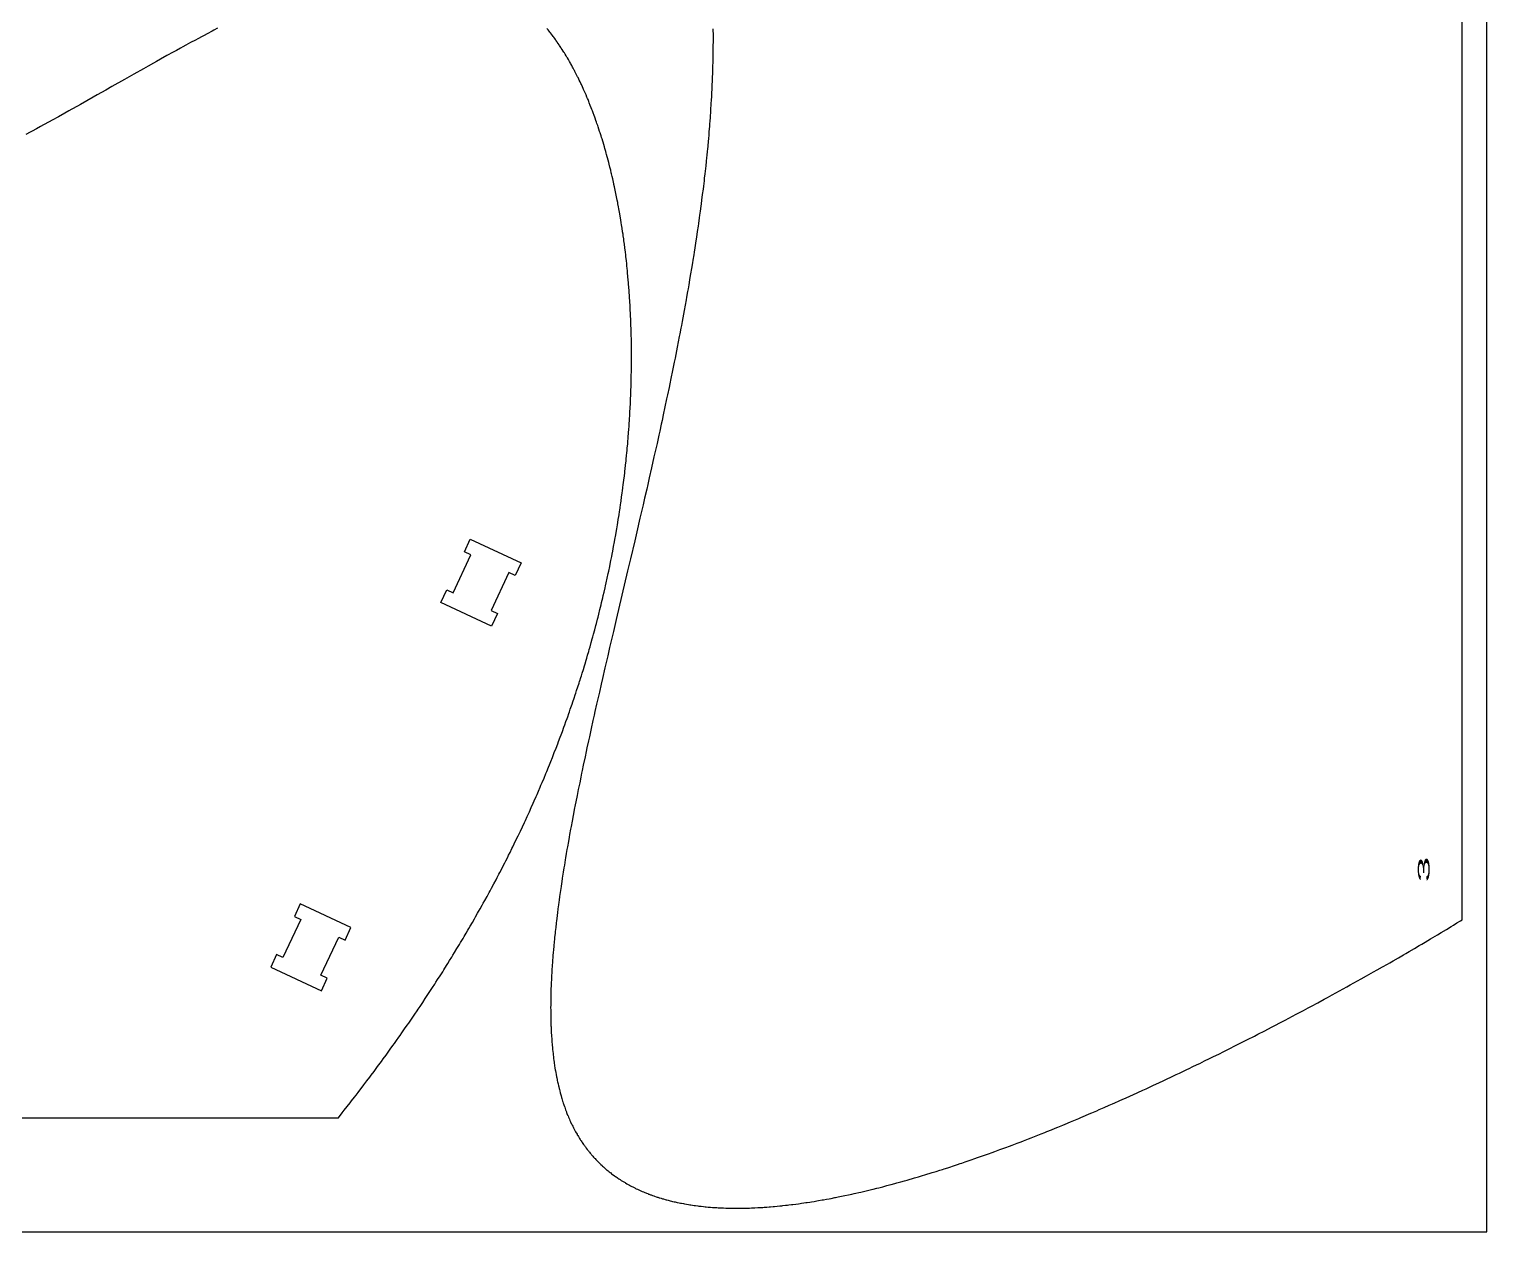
# Model space of a CAD drawing. Header units: metres. Extents: x -17 to 108, y -1 to 249.
# Drawn here: x 45.7 to 108.2, y -0.7 to 50.9 of the extents above; entities that cross this region are included whole.
import ezdxf

# ---------------------------------------------------------------- set-up
doc = ezdxf.new("R2010")
doc.units = ezdxf.units.M
doc.header["$MEASUREMENT"] = 0
doc.layers.add('1', color=7, linetype='Continuous', lineweight=0)
doc.styles.add('Style-ENGINEERING', font='ENGINEERING.shx')

msp = doc.modelspace()

# ---------------------------------------------------------------- linework, layer by layer
at = {"flags": 128}
for points in [[(108.224052, -0.654702), (108.224052, 249.345298), (-16.775948, 249.345298), (-16.775948, -0.654702), (108.224052, -0.654702)], [(75.043219, 50.91623), (75.044173, 50.805165), (75.04464, 50.731151), (75.045169, 50.583194), (75.045234, 50.50925), (75.044968, 50.361431), (75.044181, 50.213704), (75.04337, 50.115269), (75.042703, 50.049668), (75.041071, 49.918517), (75.039721, 49.828531), (75.036469, 49.648654), (75.032489, 49.468904), (75.029438, 49.34914), (75.027228, 49.269328), (75.022393, 49.109777), (75.019432, 49.020072), (75.012996, 48.840751), (75.005882, 48.661549), (75.000768, 48.542145), (74.997196, 48.462571), (74.989665, 48.303491), (74.985203, 48.214048), (74.975802, 48.035245), (74.96577, 47.856552), (74.958737, 47.737484), (74.953896, 47.658132), (74.943854, 47.49949), (74.93199, 47.321118), (74.92375, 47.20226), (74.918113, 47.123047), (74.906493, 46.964681), (74.89748, 46.845959), (74.891331, 46.766835), (74.878698, 46.608646), (74.872216, 46.52958), (74.858925, 46.371506), (74.845204, 46.213507), (74.83582, 46.108216), (74.816492, 45.897731), (74.803882, 45.764599), (74.795313, 45.675873), (74.777793, 45.498489), (74.768843, 45.409829), (74.750568, 45.232576), (74.7318, 45.055409), (74.719017, 44.937345), (74.692814, 44.701328), (74.672612, 44.524412), (74.658885, 44.406513), (74.630824, 44.170821), (74.616492, 44.053027), (74.587239, 43.817543), (74.557211, 43.582194), (74.536771, 43.425369), (74.52296, 43.320851), (74.494902, 43.111891), (74.470782, 42.935658), (74.454479, 42.818209), (74.421346, 42.583403), (74.40452, 42.466045), (74.370358, 42.231418), (74.33553, 41.996908), (74.311948, 41.840631), (74.296068, 41.736474), (74.263933, 41.528226), (74.236437, 41.352583), (74.217915, 41.235522), (74.18042, 41.001477), (74.161449, 40.884494), (74.123071, 40.650603), (74.084122, 40.416813), (74.057844, 40.261007), (74.04019, 40.15716), (74.00456, 39.949522), (73.974169, 39.774385), (73.953745, 39.657656), (73.91251, 39.424264), (73.891703, 39.307602), (73.849713, 39.074342), (73.807236, 38.841168), (73.778652, 38.685765), (73.720863, 38.375067), (73.688001, 38.200362), (73.665953, 38.083916), (73.62153, 37.851081), (73.599156, 37.734692), (73.554093, 37.501969), (73.508616, 37.269319), (73.478073, 37.114258), (73.416464, 36.804227), (73.381509, 36.629887), (73.310971, 36.281317), (73.239624, 35.932888), (73.191626, 35.700678), (73.15944, 35.545904), (73.094633, 35.236432), (73.057931, 35.062397), (72.984009, 34.714418), (72.909423, 34.366555), (72.859345, 34.134708), (72.825808, 33.98017), (72.758381, 33.671155), (72.720254, 33.49737), (72.643585, 33.14987), (72.566388, 32.802463), (72.514645, 32.570907), (72.410531, 32.107905), (72.312213, 31.673964), (72.246315, 31.384732), (72.202235, 31.191936), (72.113746, 30.806402), (72.04711, 30.517299), (71.913217, 29.939201), (71.778609, 29.361228), (71.688539, 28.97597), (71.507784, 28.205562), (71.385442, 27.685595), (71.14041, 26.645721), (70.895608, 25.605807), (70.773563, 25.085788), (70.611453, 24.392322), (70.530741, 24.045528), (70.410201, 23.525246), (70.303673, 23.062666), (70.250657, 22.831332), (70.171477, 22.484271), (70.092744, 22.137132), (70.053558, 21.963531), (69.984209, 21.654852), (69.949695, 21.500485), (69.898135, 21.268897), (69.821298, 20.921427), (69.745103, 20.573845), (69.707262, 20.400009), (69.640431, 20.09089), (69.607239, 19.936292), (69.557742, 19.704344), (69.484185, 19.356301), (69.435629, 19.124188), (69.411502, 19.008105), (69.375505, 18.833947), (69.327884, 18.601671), (69.304238, 18.485505), (69.268983, 18.311217), (69.216596, 18.049699), (69.164828, 17.788073), (69.139185, 17.657218), (69.099002, 17.450386), (69.079071, 17.34695), (69.049381, 17.191769), (69.005324, 16.958937), (68.961862, 16.726031), (68.940362, 16.609549), (68.897837, 16.376525), (68.876818, 16.259982), (68.845603, 16.085128), (68.804584, 15.851915), (68.78434, 15.735275), (68.754316, 15.560272), (68.724711, 15.385216), (68.710071, 15.297667), (68.710071, 15.297667), (68.67157, 15.064138), (68.652621, 14.947335), (68.624588, 14.772081), (68.597034, 14.596768), (68.583441, 14.509088), (68.559586, 14.353173), (68.54781, 14.275197), (68.530338, 14.158208), (68.504575, 13.98267), (68.479359, 13.807062), (68.466961, 13.719232), (68.445274, 13.563045), (68.434603, 13.48493), (68.418818, 13.367729), (68.395649, 13.191864), (68.373105, 13.015921), (68.362074, 12.927919), (68.342867, 12.77142), (68.333463, 12.693146), (68.319609, 12.575702), (68.299412, 12.399464), (68.279935, 12.223135), (68.270473, 12.134936), (68.254118, 11.978078), (68.246169, 11.899621), (68.234538, 11.781898), (68.217765, 11.605229), (68.201824, 11.428456), (68.194174, 11.340029), (68.181114, 11.182757), (68.17485, 11.104088), (68.165792, 10.986042), (68.157152, 10.867943), (68.15299, 10.808874), (68.144992, 10.690694), (68.141158, 10.631584), (68.135615, 10.542892), (68.128622, 10.424586), (68.125298, 10.365411), (68.120534, 10.276621), (68.113893, 10.143373), (68.108797, 10.03145), (68.106417, 9.975467), (68.103061, 9.891467), (68.098517, 9.765404), (68.094575, 9.639265), (68.092835, 9.576167), (68.089829, 9.449911), (68.088566, 9.386753), (68.086977, 9.291977), (68.085716, 9.192853), (68.085242, 9.143301), (68.084731, 9.068984), (68.084418, 8.957538), (68.084664, 8.846126), (68.085001, 8.790433), (68.086108, 8.679074), (68.086883, 8.623408), (68.088325, 8.539927), (68.090967, 8.421234), (68.092553, 8.361905), (68.09527, 8.272931), (68.098399, 8.183983), (68.100121, 8.139518), (68.105235, 8.020979), (68.108081, 7.961727), (68.112721, 7.872873), (68.117812, 7.784046), (68.12053, 7.739643), (68.128349, 7.621271), (68.132577, 7.562105), (68.139324, 7.47338), (68.146567, 7.384687), (68.150378, 7.340352), (68.157469, 7.261553), (68.161169, 7.222163), (68.166915, 7.163091), (68.175981, 7.07451), (68.185595, 6.985963), (68.19061, 6.941703), (68.20347, 6.833548), (68.210224, 6.77949), (68.220772, 6.69843), (68.231827, 6.6174), (68.237549, 6.576898), (68.249387, 6.495916), (68.255506, 6.455438), (68.26494, 6.394735), (68.268887, 6.36991), (68.282512, 6.28666), (68.28954, 6.245106), (68.300354, 6.182865), (68.317197, 6.089707), (68.334802, 5.996798), (68.343895, 5.950439), (68.359549, 5.873014), (68.367585, 5.83437), (68.379904, 5.776491), (68.398989, 5.689871), (68.418812, 5.603492), (68.429006, 5.560396), (68.4476, 5.483933), (68.457127, 5.445777), (68.471707, 5.388638), (68.494243, 5.303148), (68.517591, 5.217923), (68.529576, 5.175413), (68.551401, 5.100008), (68.562566, 5.062389), (68.579634, 5.006064), (68.597093, 4.949868), (68.605971, 4.921818), (68.624026, 4.865817), (68.633205, 4.837866), (68.647165, 4.796002), (68.672557, 4.721766), (68.685533, 4.684739), (68.705352, 4.629315), (68.725604, 4.574033), (68.735894, 4.546446), (68.756808, 4.491381), (68.767433, 4.463903), (68.783584, 4.422756), (68.812933, 4.349816), (68.827918, 4.313447), (68.850787, 4.259021), (68.874132, 4.204752), (68.885984, 4.177676), (68.910053, 4.123644), (68.922271, 4.096688), (68.94083, 4.05633), (68.970256, 3.993733), (68.985226, 3.962518), (69.008007, 3.915803), (69.031182, 3.869218), (69.04292, 3.845974), (69.066696, 3.799585), (69.078736, 3.77644), (69.096987, 3.741785), (69.121683, 3.695697), (69.134187, 3.672705), (69.15314, 3.63828), (69.182014, 3.586788), (69.18827, 3.575781), (69.213738, 3.531495), (69.226596, 3.509452), (69.246038, 3.476515), (69.275551, 3.427393), (69.305485, 3.378613), (69.320611, 3.354352), (69.351178, 3.306087), (69.366621, 3.282083), (69.389984, 3.24624), (69.421507, 3.198751), (69.437429, 3.175137), (69.461512, 3.139878), (69.498088, 3.087357), (69.531056, 3.041043), (69.547702, 3.018017), (69.572874, 2.983643), (69.611087, 2.932451), (69.649849, 2.881706), (69.669437, 2.856501), (69.702038, 2.815185), (69.71848, 2.794641), (69.743319, 2.763968), (69.780975, 2.718283), (69.819111, 2.672987), (69.83836, 2.650486), (69.877218, 2.605776), (69.896828, 2.583568), (69.92647, 2.550441), (69.966045, 2.50702), (69.986011, 2.485455), (70.016185, 2.453289), (70.061952, 2.405452), (70.108329, 2.35811), (70.131746, 2.334625), (70.17904, 2.288028), (70.202917, 2.264916), (70.239022, 2.230484), (70.287701, 2.185013), (70.312274, 2.162466), (70.349423, 2.128882), (70.386922, 2.095582), (70.405803, 2.079039), (70.410581, 2.074876), (70.455359, 2.036315), (70.485393, 2.010902), (70.505496, 1.994091), (70.545894, 1.960779), (70.576359, 1.936065), (70.596748, 1.919718), (70.637715, 1.887331), (70.658293, 1.87129), (70.699636, 1.839512), (70.741227, 1.808136), (70.769091, 1.787442), (70.769091, 1.787442), (70.825148, 1.746583), (70.861413, 1.720688), (70.885689, 1.703585), (70.934476, 1.669763), (70.958988, 1.653042), (71.008245, 1.61998), (71.057812, 1.58742), (71.091027, 1.565991), (71.113247, 1.551827), (71.157867, 1.523794), (71.195701, 1.500443), (71.221018, 1.485028), (71.271878, 1.454565), (71.297421, 1.439516), (71.348728, 1.409778), (71.400332, 1.38052), (71.434898, 1.36128), (71.458014, 1.34857), (71.504419, 1.32343), (71.564712, 1.291499), (71.605119, 1.270554), (71.63215, 1.256742), (71.686434, 1.229478), (71.727342, 1.209345), (71.754706, 1.196072), (71.809652, 1.169881), (71.837235, 1.156963), (71.892617, 1.131479), (71.948288, 1.106462), (71.98556, 1.090042), (72.010479, 1.079209), (72.060485, 1.057817), (72.121397, 1.03237), (72.162084, 1.01574), (72.189242, 1.0048), (72.243642, 0.983271), (72.284512, 0.967427), (72.311792, 0.957007), (72.366432, 0.936507), (72.393791, 0.926425), (72.448587, 0.906594), (72.503486, 0.887202), (72.540141, 0.874514), (72.613584, 0.849708), (72.655853, 0.835797), (72.684065, 0.826659), (72.740563, 0.808705), (72.768849, 0.799889), (72.825496, 0.782572), (72.88224, 0.765674), (72.920122, 0.754638), (72.996015, 0.733111), (73.038778, 0.721316), (73.067315, 0.713578), (73.12446, 0.698397), (73.210347, 0.676359), (73.267718, 0.662148), (73.306014, 0.652886), (73.382723, 0.634861), (73.42594, 0.625011), (73.512517, 0.605931), (73.599283, 0.587662), (73.657231, 0.575928), (73.695909, 0.568299), (73.773371, 0.553506), (73.817007, 0.545453), (73.904411, 0.529918), (73.99199, 0.515136), (74.050472, 0.505692), (74.089503, 0.499578), (74.167663, 0.487778), (74.241977, 0.4771), (74.291585, 0.470261), (74.390955, 0.457247), (74.440716, 0.451068), (74.54039, 0.439356), (74.640262, 0.428493), (74.706951, 0.421715), (74.751458, 0.417401), (74.840585, 0.409255), (74.899114, 0.404259), (74.938121, 0.401083), (75.01611, 0.395097), (75.055091, 0.392285), (75.133027, 0.387017), (75.210928, 0.382218), (75.262843, 0.379274), (75.366628, 0.373991), (75.411089, 0.371969), (75.499979, 0.368355), (75.588827, 0.365304), (75.648036, 0.363578), (75.687498, 0.362562), (75.766399, 0.36085), (75.810767, 0.360072), (75.899474, 0.35891), (75.988142, 0.358266), (76.047233, 0.35812), (76.165364, 0.358495), (76.209647, 0.358861), (76.298185, 0.359958), (76.386687, 0.361532), (76.445669, 0.362844), (76.563587, 0.366084), (76.607791, 0.367508), (76.696173, 0.370693), (76.784522, 0.374321), (76.843403, 0.376983), (76.961123, 0.38288), (77.005253, 0.385286), (77.093491, 0.39041), (77.181697, 0.395948), (77.240485, 0.399865), (77.35802, 0.408234), (77.446137, 0.41497), (77.504866, 0.419677), (77.622285, 0.429602), (77.680975, 0.434816), (77.79832, 0.445743), (77.915615, 0.457321), (77.993786, 0.465395), (78.045888, 0.470934), (78.150064, 0.482382), (78.237935, 0.492419), (78.296501, 0.4993), (78.4136, 0.513511), (78.472133, 0.52084), (78.589166, 0.535934), (78.706156, 0.551605), (78.784126, 0.562367), (78.836096, 0.56968), (78.940011, 0.584633), (79.027664, 0.597586), (79.086086, 0.606389), (79.202902, 0.624397), (79.261295, 0.633599), (79.378052, 0.652394), (79.49477, 0.671703), (79.572561, 0.684857), (79.728093, 0.71183), (79.788223, 0.722495), (79.908454, 0.744212), (80.028647, 0.766438), (80.108756, 0.781533), (80.268925, 0.812383), (80.293491, 0.817193), (80.40531, 0.839342), (80.479773, 0.854325), (80.628503, 0.884802), (80.702771, 0.900292), (80.851115, 0.931769), (80.99921, 0.963893), (81.097804, 0.985663), (81.163473, 1.00033), (81.294672, 1.030031), (81.38097, 1.049852), (81.55333, 1.090107), (81.725381, 1.131164), (81.839914, 1.158972), (81.916195, 1.177702), (82.068584, 1.215611), (82.154203, 1.237196), (82.325228, 1.280917), (82.495974, 1.325362), (82.609653, 1.355385), (82.685372, 1.375574), (82.836654, 1.416359), (82.921659, 1.439536), (83.091476, 1.486391), (83.261041, 1.533903), (83.373945, 1.565936), (83.449155, 1.587448), (83.59943, 1.630844), (83.683878, 1.65547), (83.852596, 1.705177), (84.021083, 1.755485), (84.133282, 1.789352), (84.208025, 1.812073), (84.357381, 1.857856), (84.441318, 1.883806), (84.60903, 1.936126), (84.776529, 1.988998), (84.888079, 2.024547), (84.962395, 2.048379), (85.110906, 2.096356), (85.194373, 2.123525), (85.361158, 2.17825), (85.527747, 2.233485), (85.638699, 2.270587), (85.71262, 2.295444), (85.86035, 2.345448), (85.943383, 2.373744), (86.109311, 2.430694), (86.275057, 2.488117), (86.385455, 2.526658), (86.606015, 2.60435), (86.688645, 2.633692), (86.853776, 2.692711), (86.853776, 2.692711), (87.018738, 2.752169), (87.12862, 2.792049), (87.348163, 2.87238), (87.430417, 2.902697), (87.594806, 2.963644), (87.759035, 3.025003), (87.868435, 3.066134), (88.087029, 3.14893), (88.250797, 3.211487), (88.359892, 3.253408), (88.577885, 3.337763), (88.686784, 3.380193), (88.90439, 3.465553), (89.121744, 3.551568), (89.266508, 3.60927), (89.362957, 3.647895), (89.555711, 3.725518), (89.7182, 3.791394), (89.826453, 3.835504), (90.042782, 3.924178), (90.150859, 3.96874), (90.366843, 4.05831), (90.582602, 4.148464), (90.726318, 4.208888), (90.822074, 4.249311), (91.013458, 4.330491), (91.174806, 4.399329), (91.282305, 4.445394), (91.497145, 4.537933), (91.604487, 4.584405), (91.819017, 4.67775), (92.033343, 4.771624), (92.176115, 4.834496), (92.271247, 4.876538), (92.461396, 4.960924), (92.621714, 5.032437), (92.728532, 5.080268), (92.942026, 5.176302), (93.048701, 5.224504), (93.261912, 5.321273), (93.474937, 5.418524), (93.616852, 5.483622), (93.90044, 5.614444), (94.059818, 5.688395), (94.166015, 5.737839), (94.378278, 5.837068), (94.484344, 5.886852), (94.696347, 5.986757), (94.908178, 6.087105), (95.049305, 6.154247), (95.331336, 6.289112), (95.489849, 6.365308), (95.595474, 6.416239), (95.8066, 6.518418), (95.912103, 6.569664), (96.122987, 6.67247), (96.333713, 6.775689), (96.474109, 6.84473), (96.754693, 6.983351), (96.922255, 7.06654), (97.033908, 7.12214), (97.257086, 7.233675), (97.368611, 7.289609), (97.591532, 7.40181), (97.814284, 7.514448), (97.962692, 7.589783), (98.259285, 7.741027), (98.40637, 7.816369), (98.700247, 7.967574), (98.993739, 8.119467), (99.189188, 8.221109), (99.319394, 8.289038), (99.57958, 8.425296), (99.73555, 8.507306), (100.047169, 8.671897), (100.358363, 8.837247), (100.56559, 8.9479), (100.703638, 9.021855), (100.979484, 9.170211), (101.254998, 9.319159), (101.39263, 9.393856), (101.598922, 9.50618), (101.908008, 9.675296), (102.21667, 9.84517), (102.370842, 9.930392), (102.678864, 10.101409), (102.832713, 10.187206), (103.063283, 10.316267), (103.268027, 10.431358), (103.370325, 10.489035), (103.523678, 10.575718), (103.753497, 10.706122), (103.957563, 10.822423), (104.059519, 10.880712), (104.212354, 10.968321), (104.441382, 11.100136), (104.644731, 11.217718), (104.746323, 11.276657), (104.898604, 11.365256), (105.126782, 11.498591), (105.329354, 11.617561), (105.430548, 11.677211), (105.582221, 11.766896), (105.809458, 11.901913), (106.01116, 12.022438), (106.111905, 12.082888), (106.262888, 12.173807), (106.489043, 12.310756), (106.689732, 12.433089), (106.789952, 12.49448), (106.940117, 12.58686), (107.090076, 12.679608), (107.164976, 12.726124), (107.163245, 87.78436)], [(53.80543, 50.94507), (53.64564, 50.862329), (53.568671, 50.822251), (53.363657, 50.714824), (53.227167, 50.64278), (53.136253, 50.594571), (52.954606, 50.497738), (52.85253, 50.443037), (52.648586, 50.333164), (52.444901, 50.222695), (52.309246, 50.14874), (52.218866, 50.099308), (52.038235, 50.000148), (51.902867, 49.925536), (51.632383, 49.775738), (51.362198, 49.625254), (51.182222, 49.524595), (51.062296, 49.457355), (50.822569, 49.322592), (50.62041, 49.20863), (50.216335, 48.980155), (49.812477, 48.75118), (49.274135, 48.445571), (49.004945, 48.292812), (48.645927, 48.089356), (48.466354, 47.987772), (48.19689, 47.835639), (47.927271, 47.68386), (47.792394, 47.608127), (47.552484, 47.473781), (47.432462, 47.40676), (47.25234, 47.306437), (46.981935, 47.156457), (46.711239, 47.007144), (46.575772, 46.932758), (46.334733, 46.800998), (46.214108, 46.735359), (46.033031, 46.637218), (45.851781, 46.539475), (45.761088, 46.490759), (45.579562, 46.393648)], [(58.981275, 4.234082), (59.15097, 4.448913), (59.235532, 4.556487), (59.362015, 4.718046), (59.488061, 4.879847), (59.550918, 4.960839), (59.676298, 5.123007), (59.73882, 5.204184), (59.832391, 5.326068), (59.942957, 5.470705), (59.998104, 5.543099), (60.080653, 5.651785), (60.204089, 5.815028), (60.327055, 5.97853), (60.38836, 6.06038), (60.510613, 6.224277), (60.571559, 6.306325), (60.662751, 6.429522), (60.770476, 6.57573), (60.824193, 6.648914), (60.904586, 6.758791), (61.024762, 6.923835), (61.144439, 7.089155), (61.204088, 7.171919), (61.323008, 7.337657), (61.382276, 7.420632), (61.470939, 7.545227), (61.575645, 7.693103), (61.627844, 7.767125), (61.705951, 7.878266), (61.822674, 8.045218), (61.93887, 8.212461), (61.996769, 8.296192), (62.112167, 8.463876), (62.169665, 8.547829), (62.25566, 8.673898), (62.357185, 8.823531), (62.407786, 8.898437), (62.483486, 9.010907), (62.596578, 9.179865), (62.709118, 9.349128), (62.76518, 9.433875), (62.876885, 9.603599), (62.932527, 9.688578), (63.015727, 9.816191), (63.113922, 9.967664), (63.162851, 10.043494), (63.236034, 10.157354), (63.345332, 10.328409), (63.454054, 10.499782), (63.508198, 10.585588), (63.616051, 10.757441), (63.669759, 10.843488), (63.750047, 10.97271), (63.844774, 11.126099), (63.891963, 11.20289), (63.962527, 11.318198), (64.067879, 11.491433), (64.172633, 11.664998), (64.224786, 11.751905), (64.328639, 11.925967), (64.380339, 12.013124), (64.457605, 12.144016), (64.538635, 12.282114), (64.579007, 12.351243), (64.639386, 12.455034), (64.72955, 12.610945), (64.819227, 12.767124), (64.863882, 12.845315), (64.952826, 13.001899), (64.997114, 13.080294), (65.063314, 13.198012), (65.151149, 13.35521), (65.19488, 13.433911), (65.260244, 13.552092), (65.357765, 13.729654), (65.443917, 13.887781), (65.486805, 13.966948), (65.550901, 14.08583), (65.646511, 14.264447), (65.741479, 14.443419), (65.788722, 14.533039), (65.863047, 14.674842), (65.900058, 14.745828), (65.955384, 14.852411), (66.037944, 15.012522), (66.119988, 15.172919), (66.160816, 15.253225), (66.242082, 15.414052), (66.28252, 15.494573), (66.342931, 15.61549), (66.423023, 15.776966), (66.462872, 15.857813), (66.522398, 15.979219), (66.611132, 16.161636), (66.689444, 16.324095), (66.7284, 16.405435), (66.786586, 16.527582), (66.873301, 16.711114), (66.959338, 16.895021), (67.002102, 16.987115), (67.077705, 17.151071), (67.115304, 17.233161), (67.171448, 17.356436), (67.255091, 17.541665), (67.338045, 17.727275), (67.379262, 17.820224), (67.461176, 18.006409), (67.501872, 18.099645), (67.562589, 18.239681), (67.63404, 18.405931), (67.669557, 18.489171), (67.722573, 18.614175), (67.801509, 18.802005), (67.879737, 18.990227), (67.918584, 19.084485), (67.995746, 19.273295), (68.034059, 19.367849), (68.091192, 19.509864), (68.158383, 19.678468), (68.191765, 19.762888), (68.241571, 19.889665), (68.315677, 20.080164), (68.389057, 20.271064), (68.425473, 20.366665), (68.497758, 20.55817), (68.533626, 20.654074), (68.587083, 20.79812), (68.655762, 20.985188), (68.68984, 21.078867), (68.740628, 21.219566), (68.79102, 21.360484), (68.816068, 21.431025), (68.865866, 21.572272), (68.890615, 21.642978), (68.927552, 21.74914), (68.976452, 21.890883), (69.000752, 21.961837), (69.037014, 22.068373), (69.090981, 22.228411), (69.138524, 22.370905), (69.162143, 22.442236), (69.197382, 22.549337), (69.249812, 22.710226), (69.301726, 22.8714), (69.327489, 22.952094), (69.334093, 22.972856), (69.379441, 23.116288), (69.401943, 23.188032), (69.435482, 23.295681), (69.485307, 23.457231), (69.534553, 23.618873), (69.558958, 23.699728), (69.607334, 23.861508), (69.631304, 23.942432), (69.666989, 24.063861), (69.71406, 24.225847), (69.737378, 24.306875), (69.772084, 24.428459), (69.82353, 24.610933), (69.868644, 24.773229), (69.890983, 24.854411), (69.92422, 24.976228), (69.973463, 25.159051), (70.021972, 25.341989), (70.045951, 25.433502), (70.091674, 25.610062), (70.114279, 25.698382), (70.147866, 25.830913), (70.197526, 26.029823), (70.246319, 26.228871), (70.270391, 26.328447), (70.317884, 26.527701), (70.341305, 26.627379), (70.37603, 26.776961), (70.416553, 26.954344), (70.436557, 27.043076), (70.466241, 27.176225), (70.510041, 27.376064), (70.55297, 27.576041), (70.574108, 27.676081), (70.615728, 27.876265), (70.636211, 27.976408), (70.666526, 28.126689), (70.701816, 28.3049), (70.719202, 28.394047), (70.744957, 28.527819), (70.782856, 28.728592), (70.819877, 28.929504), (70.838057, 29.030013), (70.873756, 29.231135), (70.891274, 29.331748), (70.917138, 29.482733), (70.947146, 29.661781), (70.961888, 29.751347), (70.983671, 29.885747), (71.00506, 30.02021), (71.015606, 30.087465), (71.036401, 30.222022), (71.036401, 30.222022), (71.04665, 30.289324), (71.061837, 30.390307), (71.081738, 30.525005), (71.09154, 30.592378), (71.106056, 30.693467), (71.127408, 30.845167), (71.15206, 31.025063), (71.164119, 31.115053), (71.181873, 31.250092), (71.199226, 31.385194), (71.20775, 31.452769), (71.224498, 31.587967), (71.23272, 31.65559), (71.244863, 31.757054), (71.2607, 31.892397), (71.268466, 31.960092), (71.279924, 32.061665), (71.296682, 32.214093), (71.315874, 32.394854), (71.325197, 32.485277), (71.338839, 32.620967), (71.35207, 32.756722), (71.35853, 32.824624), (71.371141, 32.960477), (71.377291, 33.028428), (71.386321, 33.130386), (71.397997, 33.266387), (71.403679, 33.334412), (71.412006, 33.436481), (71.424054, 33.589655), (71.437645, 33.771303), (71.44416, 33.862171), (71.453579, 33.99853), (71.462573, 34.134956), (71.46691, 34.203194), (71.475264, 34.339721), (71.479281, 34.40801), (71.485105, 34.510475), (71.492493, 34.647156), (71.496025, 34.715521), (71.50112, 34.818102), (71.508305, 34.972046), (71.514228, 35.108958), (71.517026, 35.17744), (71.521017, 35.280196), (71.526539, 35.434403), (71.531502, 35.588699), (71.533772, 35.66588), (71.538312, 35.837474), (71.54032, 35.923312), (71.543002, 36.052122), (71.54628, 36.245455), (71.547965, 36.374423), (71.548657, 36.438931), (71.549506, 36.535722), (71.550284, 36.664834), (71.550521, 36.729413), (71.550685, 36.826313), (71.550501, 36.971731), (71.549894, 37.101964), (71.549434, 37.167065), (71.548548, 37.264695), (71.546776, 37.411095), (71.54447, 37.557439), (71.543117, 37.63059), (71.540007, 37.776851), (71.53825, 37.849961), (71.535361, 37.9596), (71.531036, 38.105735), (71.528669, 38.178782), (71.524864, 38.288325), (71.518579, 38.452581), (71.510748, 38.635718), (71.506507, 38.727252), (71.499735, 38.864512), (71.49247, 39.001721), (71.488651, 39.070306), (71.480639, 39.207438), (71.476446, 39.275984), (71.469921, 39.378779), (71.46078, 39.515794), (71.456019, 39.584282), (71.448641, 39.686989), (71.437035, 39.840994), (71.426175, 39.977831), (71.420552, 40.046229), (71.411874, 40.148801), (71.398308, 40.302604), (71.384079, 40.456337), (71.376714, 40.533178), (71.363207, 40.669741), (71.356253, 40.738002), (71.345571, 40.840367), (71.32898, 40.993856), (71.311701, 41.147274), (71.302802, 41.223956), (71.286551, 41.360235), (71.278217, 41.428353), (71.265456, 41.530503), (71.245722, 41.683667), (71.225271, 41.836757), (71.214775, 41.913274), (71.195666, 42.049258), (71.185895, 42.117227), (71.170964, 42.219153), (71.147948, 42.371977), (71.124181, 42.524724), (71.112013, 42.601068), (71.089909, 42.736742), (71.078629, 42.804555), (71.061421, 42.906245), (71.034957, 43.058712), (71.0077, 43.211097), (70.993771, 43.287259), (70.970107, 43.414148), (70.958063, 43.47757), (70.939729, 43.572676), (70.911619, 43.715272), (70.882769, 43.857793), (70.868064, 43.929025), (70.838086, 44.07143), (70.822811, 44.142604), (70.799536, 44.249328), (70.794829, 44.270667), (70.762782, 44.413834), (70.746474, 44.485319), (70.721651, 44.592422), (70.696393, 44.699373), (70.6836, 44.752792), (70.657682, 44.859514), (70.644556, 44.912817), (70.624657, 44.992699), (70.590794, 45.126159), (70.573594, 45.192796), (70.547453, 45.292633), (70.520901, 45.392326), (70.507469, 45.442119), (70.480291, 45.541595), (70.466544, 45.591278), (70.445725, 45.665733), (70.408117, 45.797891), (70.389025, 45.86387), (70.36002, 45.96271), (70.330572, 46.061397), (70.315681, 46.110681), (70.285558, 46.209133), (70.270326, 46.2583), (70.247262, 46.331974), (70.205616, 46.462727), (70.184479, 46.527995), (70.152376, 46.625758), (70.11979, 46.723353), (70.103313, 46.772086), (70.06999, 46.869425), (70.053141, 46.918029), (70.027632, 46.990853), (69.993175, 47.087797), (69.975753, 47.136202), (69.949376, 47.208725), (69.909255, 47.317315), (69.873023, 47.413642), (69.854703, 47.461734), (69.826965, 47.533783), (69.784768, 47.641651), (69.741851, 47.749269), (69.720117, 47.802982), (69.685394, 47.887731), (69.667856, 47.930044), (69.641325, 47.993435), (69.601019, 48.088345), (69.560089, 48.183038), (69.539386, 48.230301), (69.497497, 48.324661), (69.476309, 48.371756), (69.444215, 48.44229), (69.400836, 48.536131), (69.378891, 48.582962), (69.345648, 48.653096), (69.312009, 48.723093), (69.295039, 48.758039), (69.257923, 48.833633), (69.239184, 48.871368), (69.210845, 48.927889), (69.167814, 49.012491), (69.124142, 49.09687), (69.102062, 49.138975), (69.096943, 49.148683), (69.048031, 49.240468), (69.023316, 49.286178), (68.985915, 49.354512), (68.948115, 49.422566), (68.929063, 49.456486), (68.890655, 49.524112), (68.871297, 49.557816), (68.842065, 49.608236), (68.802723, 49.675204), (68.782893, 49.708577), (68.752949, 49.758495), (68.752949, 49.758495), (68.707578, 49.833053), (68.671339, 49.891689), (68.653089, 49.920915), (68.62555, 49.964638), (68.583867, 50.02996), (68.541731, 50.094963), (68.520491, 50.127343), (68.46968, 50.203771), (68.444027, 50.24181), (68.405234, 50.298649), (68.366062, 50.355221), (68.346332, 50.383405), (68.30658, 50.439569), (68.286557, 50.467548), (68.256337, 50.509385), (68.215696, 50.564923), (68.195224, 50.592586), (68.164327, 50.633947), (68.117548, 50.695683), (68.075526, 50.75025), (68.054357, 50.777423), (68.022406, 50.818042), (67.974028, 50.878653), (67.9251, 50.938878)], [(66.81478, 28.033972), (66.561209, 27.490188), (66.289317, 27.616973), (65.528604, 25.985619), (65.800496, 25.858834), (65.546925, 25.315049), (63.371787, 26.329333), (63.625358, 26.873117), (63.89725, 26.746332), (64.657963, 28.377686), (64.386071, 28.504471), (64.639641, 29.048256), (66.81478, 28.033972)], [(58.255016, 9.677498), (58.508587, 10.221283), (58.236694, 10.348068), (58.997407, 11.979422), (59.2693, 11.852637), (59.52287, 12.396421), (57.347732, 13.410705), (57.094161, 12.866921), (57.366053, 12.740135), (56.60534, 11.108781), (56.333448, 11.235567), (56.079877, 10.691782), (58.255016, 9.677498)], [(-0.060521, 4.228319), (58.981275, 4.234082)]]:
    msp.add_lwpolyline(points, dxfattribs=at)

# ---------------------------------------------------------------- texts
at = {"layer": '1', "style": 'Style-ENGINEERING', "width": 3}
msp.add_text('3', height=0.5, rotation=90, dxfattribs=at).set_placement((105.767497, 14.322341))

doc.saveas('drawing.dxf')
